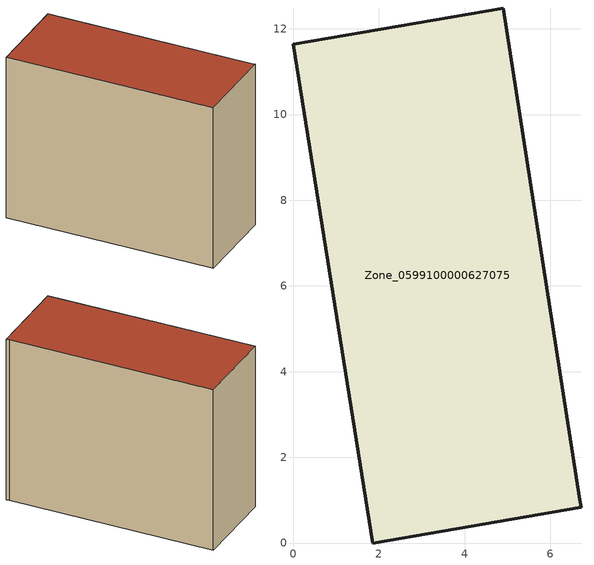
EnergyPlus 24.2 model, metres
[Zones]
Zone_0599100000627075
 floor ground (C_G): 4.9,12.49 6.69,1 6.73,0.83 1.86,0 0,11.64 z0
 wall outside (C_F): 6.69,1 4.9,12.49 0,11.64 1.86,0 6.73,0.83 6.69,1 z0:9.43
 roof outside (C_R): 0,11.64 1.86,0 6.73,0.83 6.69,1 4.9,12.49 z9.43
[BUILDING]
Pand.0599100000627075: North Axis=0; Terrain=City; Loads Convergence Tolerance Value=0.04; Temperature Convergence Tolerance Value=0.4; Solar Distribution=FullExterior; Maximum Number of Warmup Days=25; Minimum Number of Warmup Days=1
[Site:Location]
Rotterdam.The.Hague.AP_ZH_NLD Design_Conditions: Latitude=51.96; Longitude=4.45; Time Zone=1; Elevation=-4.5
[SITE:GROUNDTEMPERATURE:BUILDINGSURFACE]
18, 18, 18, 18, 18, 18, 18, 18, 18, 18, 18, 18
[MATERIAL] Thermal Absorptance=0.9; Solar Absorptance=0.7; Visible Absorptance=0.7
Name | Roughness | Thickness | Conductivity | Density | Specific Heat
G.TI.1946 | MediumSmooth | 0.15 | 1 | 540 | 1210
F.TI.1946 | Rough | 0.3 | 0.857143 | 1920 | 840
R.TI.1946 | MediumRough | 0.2 | 0.1 | 1500 | 1000
[CONSTRUCTION]
C_G: G.TI.1946
C_F: F.TI.1946
C_R: R.TI.1946
[ZONE]
Zone_0599100000627075: Type=1; Multiplier=1; Ceiling Height=Autocalculate; Volume=Autocalculate; Floor Area=autocalculate; Part of Total Floor Area=Yes
[ZONEINFILTRATION:DESIGNFLOWRATE]
Infil_Zone_0599100000627075: Zone or ZoneList or Space or SpaceList=Zone_0599100000627075; Schedule=AlwaysOn; Design Flow Rate Calculation Method=Flow/Area; Flow Rate per Floor Area=0.003; Constant Term Coefficient=1; Temperature Term Coefficient=0; Velocity Term Coefficient=0; Velocity Squared Term Coefficient=0
[HVACTEMPLATE:ZONE:IDEALLOADSAIRSYSTEM]
Zone_0599100000627075: Maximum Heating Supply Air Temperature=50; Minimum Cooling Supply Air Temperature=13; Maximum Heating Supply Air Humidity Ratio=0.0156; Minimum Cooling Supply Air Humidity Ratio=0.0077; Heating Limit=NoLimit; Cooling Limit=NoLimit; Dehumidification Control Type=ConstantSensibleHeatRatio; Cooling Sensible Heat Ratio=0.7; Dehumidification Setpoint=60; Humidification Control Type=None; Humidification Setpoint=30; Outdoor Air Method=None; Outdoor Air Flow Rate per Person=0.00944; Outdoor Air Flow Rate per Zone Floor Area=0; Outdoor Air Flow Rate per Zone=0; Demand Controlled Ventilation Type=None; Outdoor Air Economizer Type=NoEconomizer; Heat Recovery Type=None; Sensible Heat Recovery Effectiveness=0.7; Latent Heat Recovery Effectiveness=0.65
[ZONECONTROL:THERMOSTAT]
ThermostatControl_Zone_0599100000627075: Zone or ZoneList=Zone_0599100000627075; Control Type Schedule=DualSetpointControlType; Control 1=Thermostat_Zone_0599100000627075; Temperature Difference Between Cutout And Setpoint=0
[THERMOSTATSETPOINT:DUALSETPOINT]
Thermostat_Zone_0599100000627075: Heating Setpoint Temperature Schedule=HeatingSetpoint_Zone_0599100000627075; Cooling Setpoint Temperature Schedule=CoolingSetpoint_Zone_0599100000627075
[SCHEDULE:COMPACT]
HeatingSetpoint_Zone_0599100000627075: Through: 12/31, For: AllDays, Until: 24:00, 21
CoolingSetpoint_Zone_0599100000627075: Through: 12/31, For: AllDays, Until: 24:00, 24
DualSetpointControlType: Through: 12/31, For: AllDays, Until: 24:00, 4
AlwaysOn: Through: 12/31, For: AllDays, Until: 24:00, 1
